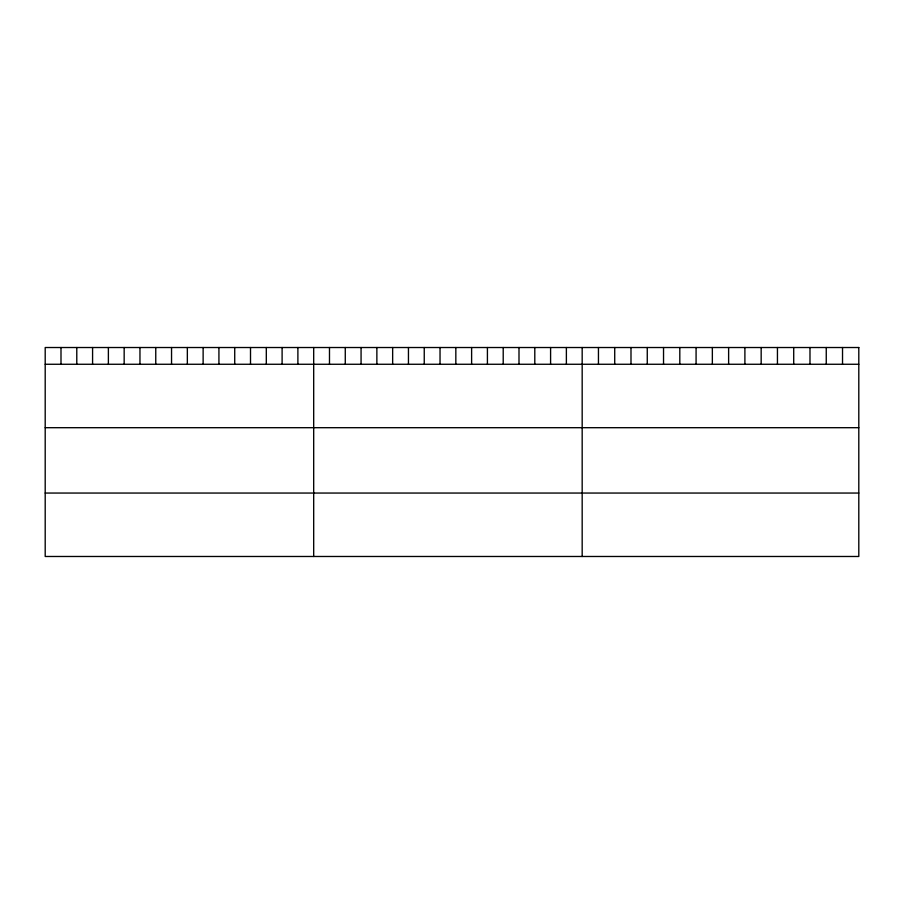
<?xml version="1.0" encoding="UTF-8"?>
<svg xmlns="http://www.w3.org/2000/svg" width="904" height="904" viewBox="0 0 904 904"><rect width="100%" height="100%" fill="white"/><g stroke="black" fill="none" stroke-linecap="round" stroke-linejoin="round"><path stroke-width="1.36" d="M45.2 364.267L858.8 364.267M45.2 427.694L858.8 427.694M45.2 493.053L858.8 493.053M842.528 347.52L842.528 364.267M826.256 347.52L826.256 364.267M809.984 347.52L809.984 364.267M793.712 347.52L793.712 364.267M777.44 347.52L777.44 364.267M761.168 347.52L761.168 364.267M744.896 347.52L744.896 364.267M728.624 347.52L728.624 364.267M712.352 347.52L712.352 364.267M696.08 347.52L696.08 364.267M679.808 347.52L679.808 364.267M663.536 347.52L663.536 364.267M647.264 347.52L647.264 364.267M630.992 347.52L630.992 364.267M614.72 347.52L614.72 364.267M598.448 347.52L598.448 364.267M582.176 347.52L582.176 556.48M566.379 347.52L566.379 364.267M550.592 347.52L550.592 364.267M534.795 347.52L534.795 364.267M518.998 347.52L518.998 364.267M503.212 347.52L503.212 364.267M487.414 347.52L487.414 364.267M471.617 347.52L471.617 364.267M455.831 347.52L455.831 364.267M440.033 347.52L440.033 364.267M424.247 347.52L424.247 364.267M408.45 347.52L408.45 364.267M392.652 347.52L392.652 364.267M376.866 347.52L376.866 364.267M361.069 347.52L361.069 364.267M345.272 347.52L345.272 364.267M329.485 347.52L329.485 364.267M313.688 347.52L313.688 556.48M297.891 347.52L297.891 364.267M282.104 347.52L282.104 364.267M266.307 347.52L266.307 364.267M250.51 347.52L250.51 364.267M234.724 347.52L234.724 364.267M218.926 347.52L218.926 364.267M203.129 347.52L203.129 364.267M187.343 347.52L187.343 364.267M171.545 347.52L171.545 364.267M155.759 347.52L155.759 364.267M139.962 347.52L139.962 364.267M124.164 347.52L124.164 364.267M108.378 347.52L108.378 364.267M92.581 347.52L92.581 364.267M76.783 347.52L76.783 364.267M60.997 347.52L60.997 364.267M858.8 347.52L45.2 347.52L45.2 556.48L858.8 556.48L858.8 347.52"/></g></svg>
